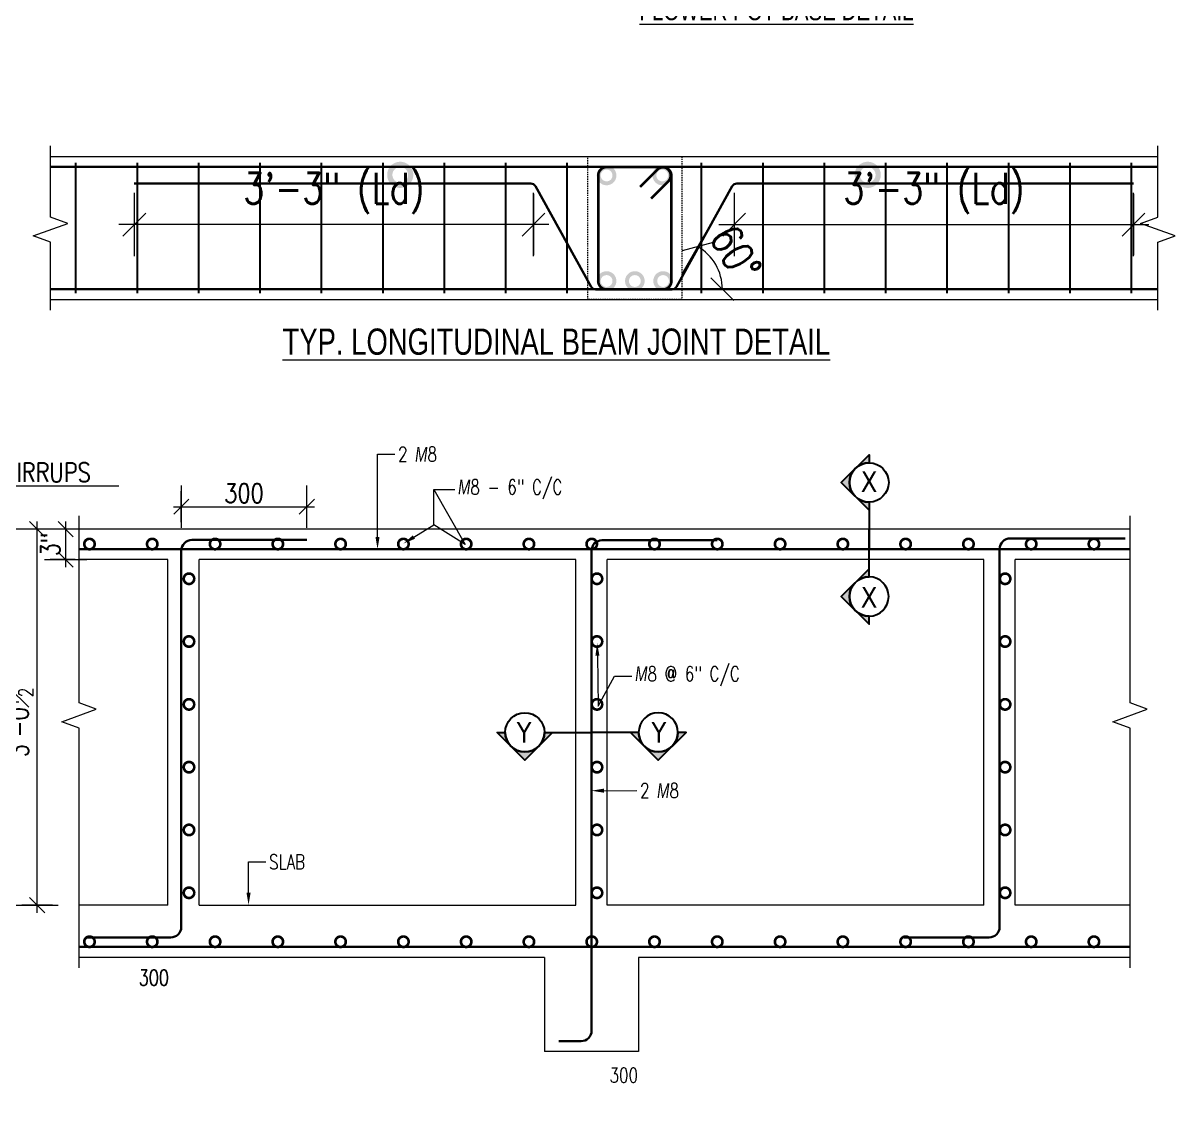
# Model space of a CAD drawing. Header units: inches. Extents: x 0 to 162649, y -36601 to -26324.
# Drawn here: x 151052.7 to 151165.2, y -27399.5 to -27294.4 of the extents above; entities that cross this region are included whole.
import ezdxf
from ezdxf import colors
from ezdxf.entities.mleader import LeaderData, LeaderLine
from ezdxf.enums import TextEntityAlignment as Align
from ezdxf.math import Vec2, Vec3

# ---------------------------------------------------------------- set-up
doc = ezdxf.new("R2010")
doc.units = ezdxf.units.IN
doc.header["$MEASUREMENT"] = 0
doc.linetypes.add('HIDDEN2', pattern=[0.1875, 0.125, -0.0625])
doc.layers.add('A-Anno-Symb', color=111, linetype='Continuous')
for name, color, linetype, lineweight in [('Beam', 42, 'Continuous', 15), ('dimention', 1, 'Continuous', 13), ('hidden', 145, 'HIDDEN2', 9), ('l', 61, 'Continuous', 13), ('Line', 31, 'Continuous', 5), ('Rein', 3, 'Continuous', 30), ('Stirrups', 191, 'Continuous', 25), ('TEXT', 7, 'Continuous', 9), ('Title', 4, 'Continuous', 18)]:
    doc.layers.add(name, color=color, linetype=linetype, lineweight=lineweight)
doc.styles.add('Arial', font='arial.ttf', dxfattribs={"width": 0.8})
doc.styles.add('rmtext', font='romans.shx', dxfattribs={"width": 0.8})
doc.styles.add('romans', font='romans.shx', dxfattribs={"width": 0.75})
doc.styles.add('S30', font='romans.shx', dxfattribs={"width": 0.75})
doc.styles.add('Tahoma', font='tahoma.ttf')
doc.dimstyles.new('Copy of DIM 48', dxfattribs={"dimscale": 48, "dimtxt": 0.0625, "dimasz": 0.046875, "dimexe": 0.0625, "dimexo": 0.015625, "dimgap": 0.015625, "dimtad": 3, "dimdec": 1, "dimzin": 3, "dimdsep": 46, "dimlunit": 4, "dimtxsty": 'rmtext', "dimblk": 'OBLIQUE', "dimcen": 0.09375, "dimdle": 0.03125, "dimclrd": 1, "dimclre": 1, "dimclrt": 2, "dimadec": 0, "dimazin": 0, "dimtfac": 0.75, "dimtdec": 1, "dimtix": 1, "dimtmove": 0, "dimatfit": 3, "dimfxl": 0.0625, "dimfxlon": 1, "dimfrac": 1, "dimtolj": 1, "dimtzin": 0, "dimlwd": -1, "dimlwe": 5, "dimarcsym": 0})
doc.dimstyles.new('DIM-24', dxfattribs={"dimscale": 24, "dimtxt": 0.078125, "dimasz": 0.0625, "dimexe": 0.0625, "dimexo": 0.015625, "dimgap": 0.015625, "dimtad": 1, "dimdec": 1, "dimzin": 3, "dimdsep": 46, "dimlunit": 4, "dimtxsty": 'rmtext', "dimblk": 'OBLIQUE', "dimcen": 0.09375, "dimdle": 0.03125, "dimclrd": 1, "dimclre": 1, "dimclrt": 2, "dimadec": 0, "dimazin": 0, "dimtfac": 0.75, "dimtdec": 1, "dimtix": 1, "dimtmove": 0, "dimatfit": 3, "dimfxl": 0.0625, "dimfxlon": 1, "dimfrac": 1, "dimtolj": 1, "dimtzin": 0, "dimlwd": -1, "dimlwe": 5, "dimarcsym": 0})

# ---------------------------------------------------------------- blocks, each defined once
blk = doc.blocks.new('_DotSmall')
at = {"color": 0, "linetype": 'ByBlock', "const_width": 0.5}
blk.add_lwpolyline([(-0.0625, 0, 1), (0.0625, 0, 1)], format="xyb", close=True, dxfattribs=at)
blk = doc.blocks.new('_Oblique')
for p, q in [((0, -1.375), (0, 1.375)), ((-0.495, -0.495), (0.495, 0.495))]:
    blk.add_line(p, q)
blk = doc.blocks.new('*D1297')
at = {"layer": 'Defpoints', "color": 0, "transparency": 16777216}
for p in [(151122.15, -27310.2), (151161.15, -27310.13), (151161.15, -27314.13)]:
    blk.add_point(p, dxfattribs=at)
at = {"layer": 'dimention', "color": 1, "lineweight": 5, "transparency": 16777216}
for p, q in [((151122.15, -27311.13), (151122.15, -27317.13)), ((151161.15, -27311.13), (151161.15, -27317.13))]:
    blk.add_line(p, q, dxfattribs=at)
at = {"layer": 'dimention', "color": 1, "transparency": 16777216}
blk.add_line((151120.65, -27314.13), (151162.65, -27314.13), dxfattribs=at)
at = {"layer": 'dimention', "color": 1, "transparency": 16777216, "xscale": 2.25, "yscale": 2.25, "zscale": 2.25, "rotation": 180}
blk.add_blockref('_Oblique', (151122.15, -27314.13), dxfattribs=at)
at = {"layer": 'dimention', "color": 1, "transparency": 16777216, "xscale": 2.25, "yscale": 2.25, "zscale": 2.25}
blk.add_blockref('_Oblique', (151161.15, -27314.13), dxfattribs=at)
at = {"layer": 'dimention', "color": 2, "transparency": 16777216, "insert": (151141.65, -27311.09), "char_height": 3, "attachment_point": 5, "style": 'rmtext'}
blk.add_mtext('\\A1;3\'-3" (Ld)', dxfattribs=at)
blk = doc.blocks.new('*D1298')
at = {"layer": 'Defpoints', "color": 0, "transparency": 16777216}
for p in [(151063.54, -27310.13), (151102.54, -27310.2), (151063.54, -27314.13)]:
    blk.add_point(p, dxfattribs=at)
at = {"layer": 'dimention', "color": 1, "lineweight": 5, "transparency": 16777216}
for p, q in [((151063.54, -27311.13), (151063.54, -27317.13)), ((151102.54, -27311.13), (151102.54, -27317.13))]:
    blk.add_line(p, q, dxfattribs=at)
at = {"layer": 'dimention', "color": 1, "transparency": 16777216}
blk.add_line((151104.04, -27314.13), (151062.04, -27314.13), dxfattribs=at)
at = {"layer": 'dimention', "color": 1, "transparency": 16777216, "xscale": 2.25, "yscale": 2.25, "zscale": 2.25, "rotation": 180}
blk.add_blockref('_Oblique', (151063.54, -27314.13), dxfattribs=at)
at = {"layer": 'dimention', "color": 1, "transparency": 16777216, "xscale": 2.25, "yscale": 2.25, "zscale": 2.25}
blk.add_blockref('_Oblique', (151102.54, -27314.13), dxfattribs=at)
at = {"layer": 'dimention', "color": 2, "transparency": 16777216, "insert": (151083.04, -27311.09), "char_height": 3, "attachment_point": 5, "style": 'rmtext'}
blk.add_mtext('\\A1;3\'-3" (Ld)', dxfattribs=at)
blk = doc.blocks.new('*D1299')
at = {"layer": 'Defpoints', "color": 0, "transparency": 16777216}
for p in [(151121.96, -27310.38), (151120.7, -27318.8), (151055.35, -27320.44), (151116.2, -27320.44), (151124.48, -27320.44)]:
    blk.add_point(p, dxfattribs=at)
at = {"layer": 'dimention', "color": 1, "transparency": 16777216}
blk.add_arc((151116.2, -27320.44), 4.79, 360, 60.1912, dxfattribs=at)
at = {"layer": 'dimention', "color": 1, "transparency": 16777216, "xscale": 2.25, "yscale": 2.25, "zscale": 2.25}
for p, rotation in [((151118.58, -27316.29), 150.1911777968805), ((151120.99, -27320.44), 269.9999999999947)]:
    blk.add_blockref('_Oblique', p, dxfattribs=dict(at, rotation=rotation))
at = {"layer": 'dimention', "color": 2, "transparency": 16777216, "insert": (151122.29, -27316.91), "char_height": 3, "attachment_point": 5, "rotation": 300.0956, "style": 'rmtext'}
blk.add_mtext('\\A1;60°', dxfattribs=at)
blk = doc.blocks.new('*D1253')
at = {"layer": 'Defpoints', "color": 0, "transparency": 16777216}
for p in [(151080.4, -27341.68), (151080.4, -27344.93), (151068.13, -27345.96)]:
    blk.add_point(p, dxfattribs=at)
at = {"layer": 'dimention', "color": 1, "lineweight": 5, "transparency": 16777216}
for p, q in [((151068.13, -27343.18), (151068.13, -27340.18)), ((151080.4, -27343.18), (151080.4, -27340.18))]:
    blk.add_line(p, q, dxfattribs=at)
at = {"layer": 'dimention', "color": 1, "transparency": 16777216}
blk.add_line((151067.38, -27341.68), (151081.15, -27341.68), dxfattribs=at)
at = {"layer": 'dimention', "color": 1, "transparency": 16777216, "xscale": 1.5, "yscale": 1.5, "zscale": 1.5, "rotation": 180}
blk.add_blockref('_Oblique', (151068.13, -27341.68), dxfattribs=at)
at = {"layer": 'dimention', "color": 1, "transparency": 16777216, "xscale": 1.5, "yscale": 1.5, "zscale": 1.5}
blk.add_blockref('_Oblique', (151080.4, -27341.68), dxfattribs=at)
at = {"layer": 'dimention', "color": 2, "transparency": 16777216, "insert": (151074.26, -27340.37), "char_height": 1.875, "attachment_point": 5, "style": 'rmtext'}
blk.add_mtext('\\A1;300', dxfattribs=at)
blk = doc.blocks.new('*D1254')
at = {"layer": 'Defpoints', "color": 0, "transparency": 16777216}
for p in [(151054.04, -27343.87), (151058.14, -27343.87), (151058.14, -27380.59)]:
    blk.add_point(p, dxfattribs=at)
at = {"layer": 'dimention', "color": 1, "transparency": 16777216}
blk.add_line((151054.04, -27381.34), (151054.04, -27343.12), dxfattribs=at)
at = {"layer": 'dimention', "color": 1, "lineweight": 5, "transparency": 16777216}
for p, q in [((151055.54, -27343.87), (151052.54, -27343.87)), ((151055.54, -27380.59), (151052.54, -27380.59))]:
    blk.add_line(p, q, dxfattribs=at)
at = {"layer": 'dimention', "color": 1, "transparency": 16777216, "xscale": 1.5, "yscale": 1.5, "zscale": 1.5}
for p, rotation in [((151054.04, -27343.87), 90), ((151054.04, -27380.59), 270)]:
    blk.add_blockref('_Oblique', p, dxfattribs=dict(at, rotation=rotation))
at = {"layer": 'dimention', "color": 2, "transparency": 16777216, "insert": (151052.26, -27362.23), "char_height": 1.875, "attachment_point": 5, "rotation": 90, "style": 'rmtext'}
blk.add_mtext('\\A1;3\'-0{\\H0.750000x;\\S1#2;}"', dxfattribs=at)
blk = doc.blocks.new('*D1255')
at = {"layer": 'Defpoints', "color": 0, "transparency": 16777216}
for p in [(151058.14, -27343.87), (151056.83, -27346.85), (151058.14, -27346.85)]:
    blk.add_point(p, dxfattribs=at)
at = {"layer": 'dimention', "color": 1, "transparency": 16777216}
blk.add_line((151056.83, -27343.12), (151056.83, -27347.6), dxfattribs=at)
at = {"layer": 'dimention', "color": 1, "lineweight": 5, "transparency": 16777216}
for p, q in [((151057.76, -27343.87), (151055.33, -27343.87)), ((151057.76, -27346.85), (151055.33, -27346.85))]:
    blk.add_line(p, q, dxfattribs=at)
at = {"layer": 'dimention', "color": 1, "transparency": 16777216, "xscale": 1.5, "yscale": 1.5, "zscale": 1.5}
for p, rotation in [((151056.83, -27343.87), 90), ((151056.83, -27346.85), 270)]:
    blk.add_blockref('_Oblique', p, dxfattribs=dict(at, rotation=rotation))
at = {"layer": 'dimention', "color": 2, "transparency": 16777216, "insert": (151055.33, -27345.36), "char_height": 1.875, "attachment_point": 5, "rotation": 90, "style": 'rmtext'}
blk.add_mtext('\\A1;3"', dxfattribs=at)
blk = doc.blocks.new('VIEW')
h = blk.add_hatch(color=256)
edge = h.paths.add_edge_path()
edge.add_line((0, 18), (0, 14.89))
edge.add_line((0, 14.89), (-10.61, 25.5))
edge.add_line((-10.61, 25.5), (0, 36.11))
edge.add_line((0, 36.11), (0, 33))
edge.add_arc((0, 25.5), 7.5, 90, 270)
blk.add_line((0, 18), (0, 0))
blk.add_lwpolyline([(0, 18), (0, 14.89), (-10.61, 25.5), (0, 36.11), (0, 33, 1)], format="xyb", close=True)
blk.add_circle((0, 25.5), 7.5)
at = {"color": 2, "style": 'Tahoma', "flags": 8}
blk.add_attdef('VIEWNUMBER', text='', height=8, dxfattribs=at).set_placement((0, 25.78), align=Align.MIDDLE_CENTER)
blk = doc.blocks.new('*U1215')
at = {"layer": 'Stirrups'}
blk.add_line((0, -6.37), (0, 6.37), dxfattribs=at)
blk = doc.blocks.new('*U1216')
at = {"layer": 'Stirrups', "color": 0, "linetype": 'ByBlock', "lineweight": -2, "transparency": 16777216}
for p in [(0, 0), (6, 0), (12, 0), (18, 0), (24, 0), (30, 0), (36, 0), (42, 0), (48, 0)]:
    blk.add_blockref('*U1215', p, dxfattribs=at)
blk = doc.blocks.new('*U1217')
at = {"layer": 'Stirrups'}
blk.add_line((0, -6.37), (0, 6.37), dxfattribs=at)
blk = doc.blocks.new('*U1218')
at = {"layer": 'Stirrups', "color": 0, "linetype": 'ByBlock', "lineweight": -2, "transparency": 16777216}
for p in [(0, 0), (6, 0), (12, 0), (18, 0), (24, 0), (30, 0), (36, 0), (42, 0)]:
    blk.add_blockref('*U1217', p, dxfattribs=at)
blk = doc.blocks.new('*D1285')
at = {"layer": 'Defpoints', "color": 0, "transparency": 16777216}
for p in [(151014.1, -27335.43), (151021.49, -27335.43), (151021.49, -27339.64)]:
    blk.add_point(p, dxfattribs=at)
at = {"layer": 'dimention', "color": 1, "lineweight": 5, "transparency": 16777216}
for p, q in [((151014.1, -27338.14), (151014.1, -27341.14)), ((151021.49, -27338.14), (151021.49, -27341.14))]:
    blk.add_line(p, q, dxfattribs=at)
at = {"layer": 'dimention', "color": 1, "transparency": 16777216}
for p, q in [((151013.35, -27339.64), (151021.49, -27339.64)), ((151021.49, -27339.64), (151062.02, -27339.64))]:
    blk.add_line(p, q, dxfattribs=at)
at = {"layer": 'dimention', "color": 1, "transparency": 16777216, "xscale": 1.5, "yscale": 1.5, "zscale": 1.5, "rotation": 180}
blk.add_blockref('_Oblique', (151014.1, -27339.64), dxfattribs=at)
at = {"layer": 'dimention', "color": 1, "transparency": 16777216, "xscale": 1.5, "yscale": 1.5, "zscale": 1.5}
blk.add_blockref('_Oblique', (151021.49, -27339.64), dxfattribs=at)
at = {"layer": 'dimention', "color": 2, "transparency": 16777216, "insert": (151042.51, -27338.33), "char_height": 1.875, "attachment_point": 5, "style": 'rmtext'}
blk.add_mtext('\\A1;{\\C2;2 NOS. \\Fgothici|c0;M\\Fromans|c0;8 U-SHAPED STIRRUPS}', dxfattribs=at)

msp = doc.modelspace()

# ---------------------------------------------------------------- linework, layer by layer
at = {"layer": 'Beam'}
msp.add_line((151160.82, -27385.7), (151152.42, -27385.7), dxfattribs=at)
at = {"layer": 'hidden'}
msp.add_lwpolyline([(151117.04, -27307.47), (151117.04, -27307.47), (151117.04, -27321.46), (151107.84, -27321.46), (151107.84, -27307.47), (151117.04, -27307.47)], close=True, dxfattribs=at)
at = {"layer": 'l'}
for p, q in [((151055.35, -27307.47), (151163.52, -27307.47)), ((151055.35, -27321.46), (151163.52, -27321.46)), ((151160.82, -27343.87), (151058.14, -27343.87)), ((151066.81, -27346.85), (151058.14, -27346.85)), ((151066.81, -27380.59), (151066.81, -27346.85)), ((151106.67, -27346.85), (151069.87, -27346.85)), ((151069.87, -27380.59), (151069.87, -27346.85)), ((151106.67, -27380.59), (151106.67, -27346.85)), ((151109.74, -27380.59), (151109.74, -27346.85)), ((151146.54, -27346.85), (151109.74, -27346.85)), ((151146.54, -27380.59), (151146.54, -27346.85)), ((151160.82, -27346.85), (151149.61, -27346.85)), ((151149.61, -27380.59), (151149.61, -27346.85)), ((151066.81, -27380.59), (151058.14, -27380.59)), ((151066.81, -27380.59), (151058.14, -27380.59)), ((151069.87, -27380.59), (151106.67, -27380.59)), ((151146.54, -27380.59), (151109.74, -27380.59)), ((151146.54, -27380.59), (151109.74, -27380.59)), ((151160.82, -27380.59), (151149.61, -27380.59)), ((151160.82, -27380.59), (151149.61, -27380.59)), ((151103.61, -27385.7), (151058.14, -27385.7)), ((151103.61, -27385.7), (151103.61, -27394.9)), ((151112.81, -27385.7), (151112.81, -27394.9)), ((151160.82, -27385.7), (151112.81, -27385.7)), ((151112.81, -27394.9), (151103.61, -27394.9))]:
    msp.add_line(p, q, dxfattribs=at)
at = {"layer": 'Line'}
for points in [[(151055.35, -27322.49), (151055.35, -27315.85), (151053.67, -27315.24), (151057.04, -27314.01), (151055.35, -27313.4), (151055.35, -27306.45)], [(151163.52, -27322.49), (151163.52, -27315.85), (151165.21, -27315.24), (151161.84, -27314.01), (151163.52, -27313.4), (151163.52, -27306.45)], [(151058.14, -27386.73), (151058.14, -27363.3), (151056.45, -27362.69), (151059.82, -27361.46), (151058.14, -27360.85), (151058.14, -27342.57)], [(151160.82, -27386.73), (151160.82, -27363.3), (151159.13, -27362.69), (151162.5, -27361.46), (151160.82, -27360.85), (151160.82, -27342.57)]]:
    msp.add_lwpolyline(points, dxfattribs=at)
for points in [[(151071.58, -27380.59, 0, 0.767, 0), (151071.58, -27382.22, 0, 0, 0), (151071.58, -27386.84, 0, 0, -0.414214), (151069.53, -27388.88, 0, 0, 0), (151060.65, -27388.88, 0.767, 0, 0), (151059.01, -27388.88, 0, 0, 0), (151059.02, -27388.1, 0, 0, 0), (151059.02, -27389.65, 0, 0, 0)], [(151114.93, -27380.59, 0, 0.767, 0), (151114.93, -27382.22, 0, 0, 0), (151114.93, -27396.33, 0, 0, -0.414214), (151112.88, -27398.37, 0, 0, 0), (151106.65, -27398.37, 0.767, 0, 0), (151105.01, -27398.37, 0, 0, 0), (151105.02, -27397.58, 0, 0, 0), (151105.02, -27399.14, 0, 0, 0)]]:
    msp.add_lwpolyline(points, format="xyseb", dxfattribs=at)
at = {"layer": 'Rein'}
for p, q in [((151055.35, -27308.49), (151163.52, -27308.49)), ((151163.52, -27320.44), (151055.35, -27320.44)), ((151116.36, -27320.44), (151108.33, -27320.44)), ((151160.82, -27345.83), (151058.14, -27345.83))]:
    msp.add_line(p, q, dxfattribs=at)
for points in [[(151063.54, -27310.13), (151102.29, -27310.13, -0.267949), (151102.73, -27310.38), (151108.18, -27320.2, 0.267949), (151108.63, -27320.46), (151116.06, -27320.46, 0.267949), (151116.51, -27320.2), (151121.96, -27310.38, -0.267949), (151122.4, -27310.13), (151161.15, -27310.13)], [(151058.8, -27383.75), (151067.11, -27383.75, 0.414214), (151068.13, -27382.73), (151068.13, -27345.96, -0.414214), (151069.15, -27344.93), (151080.4, -27344.93)], [(151105.01, -27393.88), (151107.18, -27393.88, 0.414214), (151108.21, -27392.85), (151108.21, -27345.98, -0.414214), (151109.23, -27344.96), (151120.47, -27344.96)], [(151138.75, -27383.75), (151147.05, -27383.75, 0.414214), (151148.07, -27382.73), (151148.07, -27345.8, -0.414214), (151149.1, -27344.78), (151160.34, -27344.78)]]:
    msp.add_lwpolyline(points, format="xyb", dxfattribs=at)
msp.add_lwpolyline([(151058.14, -27384.68), (151160.82, -27384.68)], dxfattribs=at)
at = {"layer": 'Stirrups', "const_width": 0.256}
msp.add_lwpolyline([(151114.03, -27311.58), (151115.7, -27309.91, 0.668179), (151115.12, -27308.51), (151109.68, -27308.51, 0.414214), (151108.86, -27309.33), (151108.86, -27319.64, 0.414214), (151109.68, -27320.46), (151115.2, -27320.46, 0.414214), (151116.01, -27319.64), (151116.01, -27309.35, 0.668179), (151114.62, -27308.77), (151112.95, -27310.44)], format="xyb", dxfattribs=at)

# ---------------------------------------------------------------- block references
at = {"layer": 'A-Anno-Symb', "linetype": 'ByBlock', "lineweight": -2}
ref = msp.add_blockref('VIEW', (151135.32, -27345.83), dxfattribs=dict(at, xscale=0.2555555555555556, yscale=0.2555555555555556, zscale=0.2555555555555556))
ref.add_attrib('VIEWNUMBER', 'X', dxfattribs={"layer": '0', "color": 2, "height": 2, "style": 'Tahoma'}).set_placement((151135.32, -27339.24), align=Align.MIDDLE_CENTER)
ref = msp.add_blockref('VIEW', (151135.32, -27343.94), dxfattribs=dict(at, xscale=-0.2555555555555556, yscale=0.2555555555555556, zscale=0.2555555555555556, rotation=180))
ref.add_attrib('VIEWNUMBER', 'X', dxfattribs={"layer": '0', "color": 2, "height": 2, "style": 'Tahoma'}).set_placement((151135.32, -27350.53), align=Align.MIDDLE_CENTER)
ref = msp.add_blockref('VIEW', (151108.21, -27363.72), dxfattribs=dict(at, xscale=0.2555555555555556, yscale=0.2555555555555556, zscale=0.2555555555555556, rotation=90))
ref.add_attrib('VIEWNUMBER', 'Y', dxfattribs={"layer": '0', "color": 2, "height": 2, "style": 'Tahoma'}).set_placement((151101.62, -27363.72), align=Align.MIDDLE_CENTER)
ref = msp.add_blockref('VIEW', (151108.21, -27363.72), dxfattribs=dict(at, xscale=-0.2555555555555556, yscale=0.2555555555555556, zscale=0.2555555555555556, rotation=270))
ref.add_attrib('VIEWNUMBER', 'Y', dxfattribs={"layer": '0', "color": 2, "height": 2, "style": 'Tahoma'}).set_placement((151114.79, -27363.72), align=Align.MIDDLE_CENTER)
at = {"layer": 'Rein'}
for p, xscale, yscale, zscale in [((151089.52, -27309.27), -4.088888888888889, 4.088888888888889, 4.088888888888889), ((151109.68, -27309.33), 3.066666666666667, 3.066666666666667, 3.066666666666667), ((151115.12, -27309.33), 3.066666666666667, 3.066666666666667, 3.066666666666667), ((151135.19, -27309.27), 4.088888888888889, 4.088888888888889, 4.088888888888889), ((151109.68, -27319.64), 3.066666666666667, 3.066666666666667, 3.066666666666667), ((151112.44, -27319.64), 3.066666666666667, 3.066666666666667, 3.066666666666667), ((151115.2, -27319.64), 3.066666666666667, 3.066666666666667, 3.066666666666667), ((151059.16, -27345.33), 2.044444444444445, 2.044444444444445, 2.044444444444445), ((151065.29, -27345.33), 2.044444444444445, 2.044444444444445, 2.044444444444445), ((151071.43, -27345.33), 2.044444444444445, 2.044444444444445, 2.044444444444445), ((151077.56, -27345.33), 2.044444444444445, 2.044444444444445, 2.044444444444445), ((151083.69, -27345.33), 2.044444444444445, 2.044444444444445, 2.044444444444445), ((151089.83, -27345.33), 2.044444444444445, 2.044444444444445, 2.044444444444445), ((151095.96, -27345.33), 2.044444444444445, 2.044444444444445, 2.044444444444445), ((151102.09, -27345.33), 2.044444444444445, 2.044444444444445, 2.044444444444445), ((151108.23, -27345.33), 2.044444444444445, 2.044444444444445, 2.044444444444445), ((151114.36, -27345.33), 2.044444444444445, 2.044444444444445, 2.044444444444445), ((151120.49, -27345.33), 2.044444444444445, 2.044444444444445, 2.044444444444445), ((151126.63, -27345.33), 2.044444444444445, 2.044444444444445, 2.044444444444445), ((151132.76, -27345.33), 2.044444444444445, 2.044444444444445, 2.044444444444445), ((151138.89, -27345.33), 2.044444444444445, 2.044444444444445, 2.044444444444445), ((151145.03, -27345.33), 2.044444444444445, 2.044444444444445, 2.044444444444445), ((151151.16, -27345.33), 2.044444444444445, 2.044444444444445, 2.044444444444445), ((151157.29, -27345.33), 2.044444444444445, 2.044444444444445, 2.044444444444445), ((151068.88, -27348.72), 2.044444444444445, 2.044444444444445, 2.044444444444445), ((151108.74, -27348.72), 2.044444444444445, 2.044444444444445, 2.044444444444445), ((151148.61, -27348.72), 2.044444444444445, 2.044444444444445, 2.044444444444445), ((151068.88, -27354.85), 2.044444444444445, 2.044444444444445, 2.044444444444445), ((151108.74, -27354.85), 2.044444444444445, 2.044444444444445, 2.044444444444445), ((151148.61, -27354.85), 2.044444444444445, 2.044444444444445, 2.044444444444445), ((151068.88, -27360.99), 2.044444444444445, 2.044444444444445, 2.044444444444445), ((151108.74, -27360.99), 2.044444444444445, 2.044444444444445, 2.044444444444445), ((151148.61, -27360.99), 2.044444444444445, 2.044444444444445, 2.044444444444445), ((151068.88, -27367.12), 2.044444444444445, 2.044444444444445, 2.044444444444445), ((151108.74, -27367.12), 2.044444444444445, 2.044444444444445, 2.044444444444445), ((151148.61, -27367.12), 2.044444444444445, 2.044444444444445, 2.044444444444445), ((151068.88, -27373.25), 2.044444444444445, 2.044444444444445, 2.044444444444445), ((151108.74, -27373.25), 2.044444444444445, 2.044444444444445, 2.044444444444445), ((151148.61, -27373.25), 2.044444444444445, 2.044444444444445, 2.044444444444445), ((151068.88, -27379.39), 2.044444444444445, 2.044444444444445, 2.044444444444445), ((151108.74, -27379.39), 2.044444444444445, 2.044444444444445, 2.044444444444445), ((151148.61, -27379.39), 2.044444444444445, 2.044444444444445, 2.044444444444445), ((151059.16, -27384.17), 2.044444444444445, 2.044444444444445, 2.044444444444445), ((151065.29, -27384.17), 2.044444444444445, 2.044444444444445, 2.044444444444445), ((151071.43, -27384.17), 2.044444444444445, 2.044444444444445, 2.044444444444445), ((151077.56, -27384.17), 2.044444444444445, 2.044444444444445, 2.044444444444445), ((151083.69, -27384.17), 2.044444444444445, 2.044444444444445, 2.044444444444445), ((151089.83, -27384.17), 2.044444444444445, 2.044444444444445, 2.044444444444445), ((151095.96, -27384.17), 2.044444444444445, 2.044444444444445, 2.044444444444445), ((151102.09, -27384.17), 2.044444444444445, 2.044444444444445, 2.044444444444445), ((151108.23, -27384.17), 2.044444444444445, 2.044444444444445, 2.044444444444445), ((151114.36, -27384.17), 2.044444444444445, 2.044444444444445, 2.044444444444445), ((151120.49, -27384.17), 2.044444444444445, 2.044444444444445, 2.044444444444445), ((151126.63, -27384.17), 2.044444444444445, 2.044444444444445, 2.044444444444445), ((151132.76, -27384.17), 2.044444444444445, 2.044444444444445, 2.044444444444445), ((151138.89, -27384.17), 2.044444444444445, 2.044444444444445, 2.044444444444445), ((151145.03, -27384.17), 2.044444444444445, 2.044444444444445, 2.044444444444445), ((151151.16, -27384.17), 2.044444444444445, 2.044444444444445, 2.044444444444445), ((151157.29, -27384.17), 2.044444444444445, 2.044444444444445, 2.044444444444445)]:
    msp.add_blockref('_DotSmall', p, dxfattribs=dict(at, xscale=xscale, yscale=yscale, zscale=zscale))
at = {"layer": 'Stirrups', "extrusion": (0, 0, -1), "zscale": -1}
msp.add_blockref('*U1216', (-151105.84, -27314.47), dxfattribs=at)
at = {"layer": 'Stirrups'}
msp.add_blockref('*U1218', (151118.96, -27314.47), dxfattribs=at)

# ---------------------------------------------------------------- texts
at = {"layer": 'TEXT', "attachment_point": 7, "style": 'S30'}
for insert, char_height in [((151063.97, -27388.44), 1.533), ((151109.97, -27397.93), 1.44)]:
    msp.add_mtext('300', dxfattribs=dict(at, insert=insert, char_height=char_height))

# ---------------------------------------------------------------- dimensions: what is measured, and where the dimension line sits
at = {"layer": 'dimention'}
dim = msp.add_linear_dim(base=(151063.54, -27314.13), p1=(151102.54, -27310.2), p2=(151063.54, -27310.13), angle=180, text='<> (Ld)', dimstyle='Copy of DIM 48', dxfattribs=at)
dim.commit()
dim.dimension.update_dxf_attribs({"geometry": '*D1298', "text_midpoint": (151083.04, -27311.09)})
for base, p1, p2, text, dimstyle, picture, middle in [((151161.15, -27314.13), (151122.15, -27310.2), (151161.15, -27310.13), '<> (Ld)', 'Copy of DIM 48', '*D1297', (151141.65, -27311.09)), ((151080.4, -27341.68), (151068.13, -27345.96), (151080.4, -27344.93), '300', 'DIM-24', '*D1253', (151074.26, -27340.37))]:
    dim = msp.add_linear_dim(base=base, p1=p1, p2=p2, text=text, dimstyle=dimstyle, dxfattribs=at)
    dim.commit()
    dim.dimension.update_dxf_attribs({"geometry": picture, "text_midpoint": middle})
dim = msp.add_angular_dim_2l(base=(151120.7, -27318.8), line1=((151124.48, -27320.44), (151055.35, -27320.44)), line2=((151116.2, -27320.44), (151121.96, -27310.38)), dimstyle='Copy of DIM 48', dxfattribs=at)
dim.commit()
dim.dimension.update_dxf_attribs({"geometry": '*D1299', "text_midpoint": (151122.29, -27316.91)})
dim = msp.add_linear_dim(base=(151021.49, -27339.64), p1=(151014.1, -27335.43), p2=(151021.49, -27335.43), text='{\\C2;2 NOS. \\Fgothici|c0;M\\Fromans|c0;8 U-SHAPED STIRRUPS}', dimstyle='DIM-24', dxfattribs=at)
dim.commit()
dim.dimension.update_dxf_attribs({"geometry": '*D1285', "text_midpoint": (151042.51, -27339.64), "dimtype": 160})
for base, p1, p2, picture, middle in [((151054.04, -27343.87), (151058.14, -27380.59), (151058.14, -27343.87), '*D1254', (151052.26, -27362.23)), ((151056.83, -27346.85), (151058.14, -27343.87), (151058.14, -27346.85), '*D1255', (151055.33, -27345.36))]:
    dim = msp.add_linear_dim(base=base, p1=p1, p2=p2, angle=90, dimstyle='DIM-24', dxfattribs=at)
    dim.commit()
    dim.dimension.update_dxf_attribs({"geometry": picture, "text_midpoint": middle})

# ---------------------------------------------------------------- leaders
ml = msp.add_multileader_mtext('Standard', dxfattribs=at)
ml.set_content('{\\Fromans|c0;2 \\Fgothici|c0;M\\Fromans|c0;8}', color=2, style='romans')
ml.set_leader_properties(color=1, linetype='ByLayer', lineweight=9)
ml.build(insert=Vec2(0, 0))
ml.multileader.update_dxf_attribs({"text_right_attachment_type": 6, "dogleg_length": 2.11, "arrow_head_size": 1.2, "scale": 20})
ctx = ml.context
ctx.base_point, ctx.scale, ctx.char_height, ctx.arrow_head_size, ctx.landing_gap_size, ctx.plane_origin = Vec3(151088.99, -27336.56), 20, 1.44, 1.2, 0.319, Vec3(151081.62, -27343.7)
ctx.right_attachment = 6
notes = []
notes.append((ctx, [(0, (1, 1, 0), (151087.3, -27336.56), (1, 0), 1.69, [(0, [(151087.3, -27345.83)], 0, [])])]))
ctx.mtext.insert, ctx.mtext.flow_direction = Vec3(151089.31, -27335.84), 5
ml = msp.add_multileader_mtext('Standard', dxfattribs=at)
ml.set_content('{\\Fgothici|c0;M}8 - 6" C/C', color=2, style='romans')
ml.set_leader_properties(color=1, linetype='ByLayer', lineweight=9)
ml.build(insert=Vec2(0, 0))
ml.multileader.update_dxf_attribs({"text_right_attachment_type": 6, "dogleg_length": 0, "arrow_head_size": 1.2, "scale": 20})
ctx = ml.context
ctx.base_point, ctx.scale, ctx.char_height, ctx.arrow_head_size, ctx.landing_gap_size, ctx.plane_origin = Vec3(151094.85, -27340), 20, 1.44, 1.2, 0.319, Vec3(151092.18, -27349.81)
ctx.right_attachment = 6
notes.append((ctx, [(0, (1, 1, 0), (151094.85, -27340), (1, 0), 0, [(1, [(151089.83, -27345.28), (151092.79, -27343.46), (151092.79, -27340), (151095.85, -27345.37), (151092.79, -27343.46), (151092.79, -27340)], 0, [])])]))
ctx.mtext.insert, ctx.mtext.flow_direction = Vec3(151095.17, -27339.04), 5
ml = msp.add_multileader_mtext('Standard', dxfattribs=at)
ml.set_content('{\\Fgothici|c0;M}8 @ 6" C/C', color=2, style='romans')
ml.set_leader_properties(color=1, linetype='ByLayer', lineweight=9)
ml.build(insert=Vec2(0, 0))
ml.multileader.update_dxf_attribs({"text_right_attachment_type": 6, "dogleg_length": 0.25, "arrow_head_size": 1.2, "scale": 20})
ctx = ml.context
ctx.base_point, ctx.scale, ctx.char_height, ctx.arrow_head_size, ctx.landing_gap_size, ctx.plane_origin = Vec3(151112.15, -27358.24), 20, 1.44, 1.2, 0.319, Vec3(151106.46, -27367)
ctx.right_attachment = 6
notes.append((ctx, [(0, (1, 1, 0), (151110.46, -27358.24), (1, 0), 1.69, [(2, [(151108.76, -27355.03), (151108.87, -27361.17)], 0, [])])]))
ctx.mtext.insert, ctx.mtext.flow_direction = Vec3(151112.47, -27357.28), 5
ml = msp.add_multileader_mtext('Standard', dxfattribs=at)
ml.set_content('{\\Fromans|c0;2 \\Fgothici|c0;M\\Fromans|c0;8 }', color=2, style='romans')
ml.set_leader_properties(color=1, linetype='ByLayer', lineweight=9)
ml.build(insert=Vec2(0, 0))
ml.multileader.update_dxf_attribs({"text_right_attachment_type": 6, "dogleg_length": 0, "arrow_head_size": 1.2, "scale": 20})
ctx = ml.context
ctx.base_point, ctx.scale, ctx.char_height, ctx.arrow_head_size, ctx.landing_gap_size, ctx.plane_origin = Vec3(151112.63, -27369.41), 20, 1.44, 1.2, 0.319, Vec3(151105.51, -27378.14)
ctx.right_attachment = 6
notes.append((ctx, [(0, (1, 1, 0), (151112.63, -27369.41), (1, 0), 0, [(0, [(151108.21, -27369.42)], 0, [])])]))
ctx.mtext.insert, ctx.mtext.flow_direction = Vec3(151112.95, -27368.69), 5
at = {"layer": 'TEXT'}
ml = msp.add_multileader_mtext('Standard', dxfattribs=at)
ml.set_content('{\\Fromans|c0;\\W0.75;SLAB}', color=2, style='romans')
ml.set_leader_properties(color=1, linetype='ByLayer', lineweight=9)
ml.build(insert=Vec2(0, 0))
ml.multileader.update_dxf_attribs({"text_right_attachment_type": 6, "dogleg_length": 2.11, "arrow_head_size": 1.2, "scale": 20})
ctx = ml.context
ctx.base_point, ctx.scale, ctx.char_height, ctx.arrow_head_size, ctx.landing_gap_size, ctx.plane_origin = Vec3(151076.38, -27376.37), 20, 1.44, 1.2, 0.319, Vec3(151069.01, -27378.46)
ctx.right_attachment = 6
notes.append((ctx, [(0, (1, 1, 0), (151074.7, -27376.37), (1, 0), 1.69, [(0, [(151074.7, -27380.59)], 0, [])])]))
ctx.mtext.insert, ctx.mtext.flow_direction = Vec3(151076.7, -27375.65), 5
at = {"layer": 'Title'}
ml = msp.add_multileader_mtext('Standard', dxfattribs=at)
ml.set_content('{\\W0.75;\\LBAR LAPPING DETAIL AT\\PBEAM/COLUMN JUNCTION}', color=256, style='Arial')
ml.set_leader_properties(color=1, linetype='ByLayer', lineweight=9)
ml.build(insert=Vec2(0, 0))
ml.multileader.update_dxf_attribs({"leader_type": 0, "has_dogleg": 0, "text_left_attachment_type": 5, "text_right_attachment_type": 5, "dogleg_length": 0, "arrow_head_size": 1.2, "scale": 25})
ctx = ml.context
ctx.base_point, ctx.scale, ctx.char_height, ctx.arrow_head_size, ctx.landing_gap_size, ctx.plane_origin = Vec3(151048.46, -27289.28), 25, 3.2, 1.2, 0, Vec3(151058.06, -27295.21)
ctx.left_attachment, ctx.right_attachment, ctx.text_align_type = 5, 5, 1
notes.append((ctx, [(0, (1, 1, 0), (151048.46, -27289.28), (1, 0), 0, [(0, [(151048.46, -27289.28)], 0, [])])]))
ctx.mtext.insert, ctx.mtext.alignment, ctx.mtext.flow_direction = Vec3(151069.62, -27279.99), 2, 5
ml = msp.add_multileader_mtext('Standard', dxfattribs=at)
ml.set_content('{\\W0.75;\\LSECTION AT 1-1}', color=256, style='Arial')
ml.set_leader_properties(color=1, linetype='ByLayer', lineweight=9)
ml.build(insert=Vec2(0, 0))
ml.multileader.update_dxf_attribs({"leader_type": 0, "has_dogleg": 0, "text_left_attachment_type": 5, "text_right_attachment_type": 5, "dogleg_length": 0, "arrow_head_size": 0.958, "scale": 20})
ctx = ml.context
ctx.base_point, ctx.scale, ctx.char_height, ctx.arrow_head_size, ctx.landing_gap_size, ctx.plane_origin = Vec3(151138.49, -27289.57), 20, 2.5556, 0.958, 0, Vec3(151148.09, -27295.5)
ctx.left_attachment, ctx.right_attachment, ctx.text_align_type = 5, 5, 1
notes.append((ctx, [(0, (1, 1, 0), (151138.49, -27289.57), (1, 0), 0, [(0, [(151138.49, -27289.57)], 0, [])])]))
ctx.mtext.insert, ctx.mtext.alignment, ctx.mtext.flow_direction = Vec3(151148.53, -27286.46), 2, 5
ml = msp.add_multileader_mtext('Standard', dxfattribs=at)
ml.set_content('{\\W0.75;\\LFLOWER POT BASE DETAIL}', color=256, style='Arial')
ml.set_leader_properties(color=1, linetype='ByLayer', lineweight=9)
ml.build(insert=Vec2(0, 0))
ml.multileader.update_dxf_attribs({"leader_type": 0, "has_dogleg": 0, "text_left_attachment_type": 5, "text_right_attachment_type": 5, "dogleg_length": 0, "arrow_head_size": 0.719, "scale": 15})
ctx = ml.context
ctx.base_point, ctx.scale, ctx.char_height, ctx.arrow_head_size, ctx.landing_gap_size, ctx.plane_origin = Vec3(151113.01, -27294.59), 15, 1.9167, 0.719, 0, Vec3(151122.61, -27300.51)
ctx.left_attachment, ctx.right_attachment, ctx.text_align_type = 5, 5, 1
notes.append((ctx, [(0, (1, 1, 0), (151113.01, -27294.59), (1, 0), 0, [(0, [(151113.01, -27294.59)], 0, [])])]))
ctx.mtext.insert, ctx.mtext.alignment, ctx.mtext.flow_direction = Vec3(151126.28, -27292.25), 2, 5
ml = msp.add_multileader_mtext('Standard', dxfattribs=at)
ml.set_content('{\\W0.75;\\LTYP. LONGITUDINAL BEAM JOINT DETAIL}', color=256, style='Arial')
ml.set_leader_properties(color=1, linetype='ByLayer', lineweight=9)
ml.build(insert=Vec2(0, 0))
ml.multileader.update_dxf_attribs({"leader_type": 0, "has_dogleg": 0, "text_left_attachment_type": 5, "text_right_attachment_type": 5, "dogleg_length": 0, "arrow_head_size": 0.958, "scale": 20})
ctx = ml.context
ctx.base_point, ctx.scale, ctx.char_height, ctx.arrow_head_size, ctx.landing_gap_size, ctx.plane_origin = Vec3(151078.1, -27327.4), 20, 2.56, 0.958, 0, Vec3(151087.69, -27333.65)
ctx.left_attachment, ctx.right_attachment, ctx.text_align_type = 5, 5, 1
notes.append((ctx, [(0, (1, 1, 0), (151078.1, -27327.4), (1, 0), 0, [(0, [(151078.1, -27327.4)], 0, [])])]))
ctx.mtext.insert, ctx.mtext.alignment, ctx.mtext.flow_direction = Vec3(151104.77, -27324.28), 2, 5
for ctx, leaders in notes:
    for number, flags, end, landing, length, lines in leaders:
        leader = LeaderData()
        leader.index, (leader.has_last_leader_line, leader.has_dogleg_vector, leader.attachment_direction) = number, flags
        leader.last_leader_point, leader.dogleg_vector, leader.dogleg_length = Vec3(end), Vec3(landing), length
        for number, points, colour, breaks in lines:
            line = LeaderLine()
            line.index, line.vertices, line.color, line.breaks = number, Vec3.list(points), colors.encode_raw_color(colour), breaks
            leader.lines.append(line)
        ctx.leaders.append(leader)

doc.saveas('drawing.dxf')
